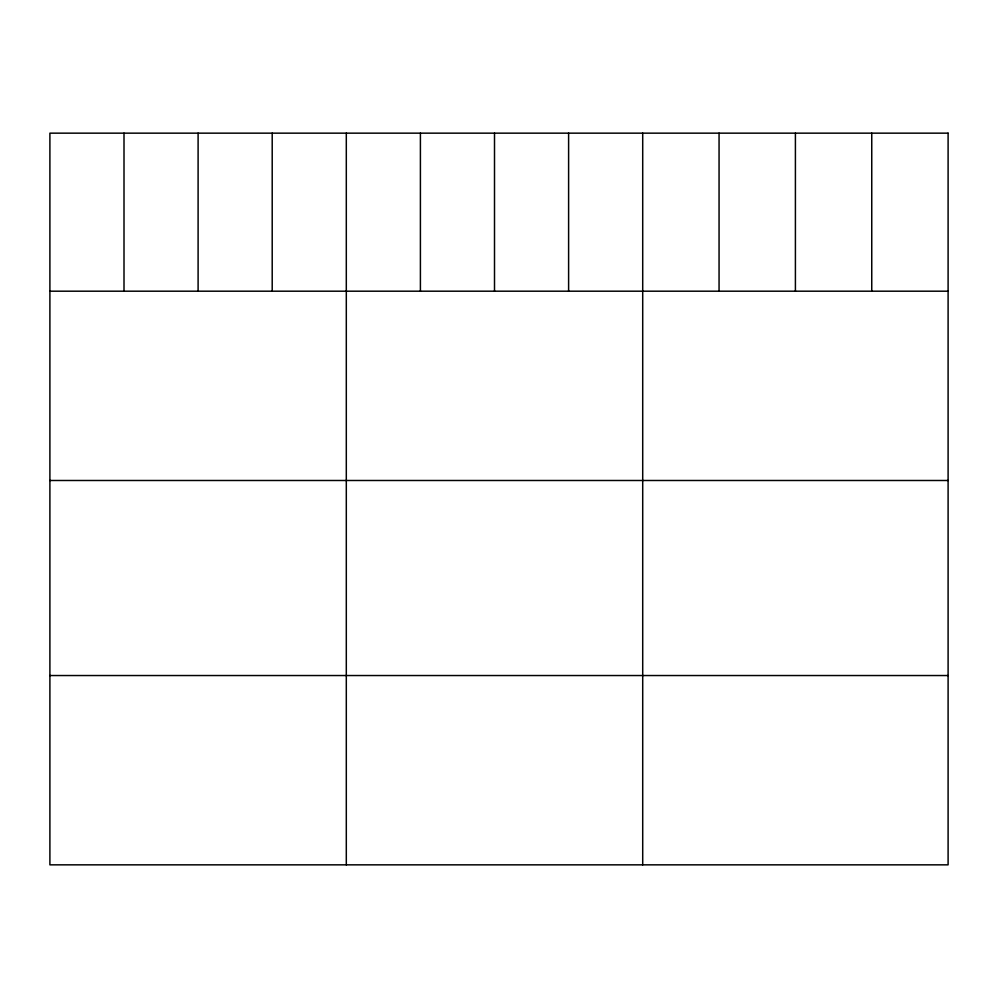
<?xml version="1.0" encoding="UTF-8"?>
<svg xmlns="http://www.w3.org/2000/svg" width="998" height="998" viewBox="0 0 998 998"><rect width="100%" height="100%" fill="white"/><g stroke="black" fill="none" stroke-linecap="round" stroke-linejoin="round"><path stroke-width="1.5" d="M49.9 291.191L948.1 291.191M49.9 480.487L948.1 480.487M49.9 675.534L948.1 675.534M871.753 133.158L871.753 291.191M795.406 133.158L795.406 291.191M719.059 133.158L719.059 291.191M642.712 133.158L642.712 864.842M568.611 133.158L568.611 291.191M494.509 133.158L494.509 291.191M420.408 133.158L420.408 291.191M346.306 133.158L346.306 864.842M272.204 133.158L272.204 291.191M198.103 133.158L198.103 291.191M124.002 133.158L124.002 291.191M948.1 133.158L49.9 133.158L49.9 864.842L948.1 864.842L948.1 133.158"/></g></svg>
